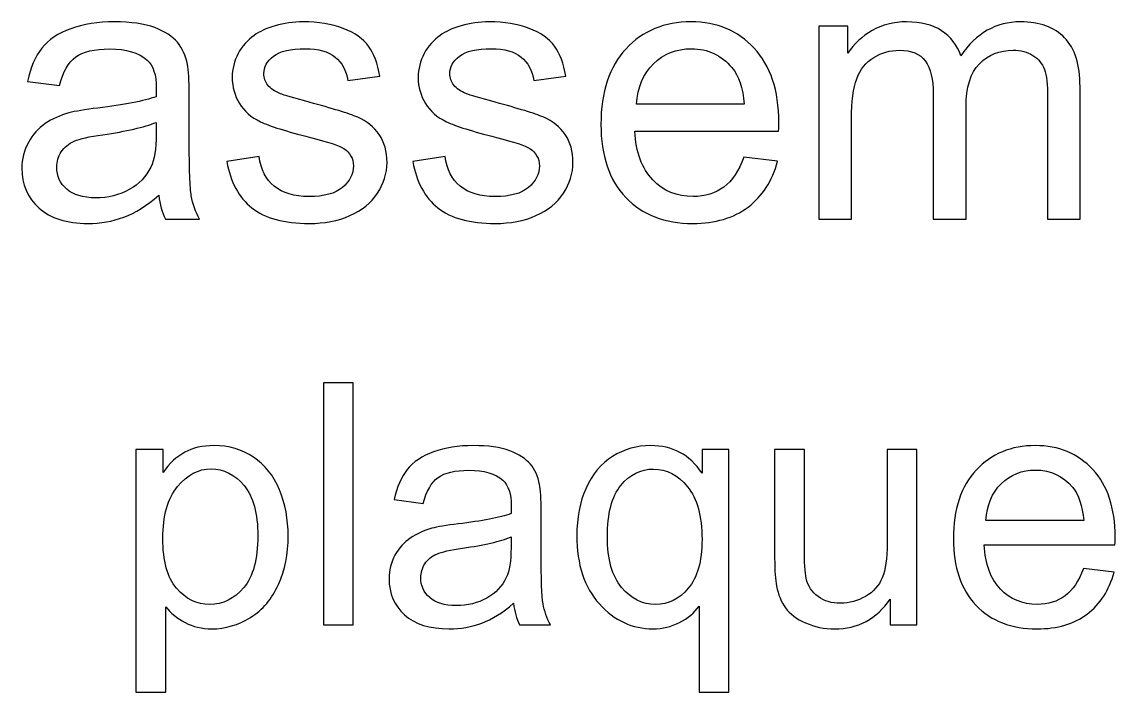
# Model space of a CAD drawing. Header units: centimetres. Extents: x -233 to -82, y 123 to 153.
# Drawn here: x -169.653 to -168.512, y 140.938 to 141.637 of the extents above; entities that cross this region are included whole.
import ezdxf

# ---------------------------------------------------------------- set-up
doc = ezdxf.new("R2010")
doc.units = ezdxf.units.CM
doc.header["$MEASUREMENT"] = 0
doc.layers.add('layer 1', color=7, linetype='Continuous')

msp = doc.modelspace()

# ---------------------------------------------------------------- linework, layer by layer
at = {"layer": 'layer 1'}
for points, knots in [([(-169.50997, 141.45616), (-169.52262, 141.44538), (-169.53472, 141.43779), (-169.54638, 141.43339), (-169.54638, 141.43339), (-169.55815, 141.42899), (-169.57069, 141.42679), (-169.584, 141.42679), (-169.584, 141.42679), (-169.60611, 141.42679), (-169.62316, 141.43218), (-169.63504, 141.44296), (-169.63504, 141.44296), (-169.64692, 141.45374), (-169.65286, 141.46749), (-169.65286, 141.48432), (-169.65286, 141.48432), (-169.65286, 141.49422), (-169.65055, 141.50324), (-169.64604, 141.51138), (-169.64604, 141.51138), (-169.64153, 141.51952), (-169.6357, 141.52601), (-169.62844, 141.53096), (-169.62844, 141.53096), (-169.62118, 141.53591), (-169.61304, 141.53965), (-169.60391, 141.54218), (-169.60391, 141.54218), (-169.5972, 141.54394), (-169.58719, 141.54559), (-169.57366, 141.54724), (-169.57366, 141.54724), (-169.54605, 141.55054), (-169.52581, 141.5545), (-169.51283, 141.55901), (-169.51283, 141.55901), (-169.51272, 141.56374), (-169.51261, 141.56671), (-169.51261, 141.56792), (-169.51261, 141.56792), (-169.51261, 141.58178), (-169.5158, 141.59157), (-169.52229, 141.59729), (-169.52229, 141.59729), (-169.53098, 141.60499), (-169.54396, 141.60884), (-169.56112, 141.60884), (-169.56112, 141.60884), (-169.57718, 141.60884), (-169.58906, 141.60609), (-169.59665, 141.60048), (-169.59665, 141.60048), (-169.60424, 141.59487), (-169.60996, 141.58486), (-169.61359, 141.57056), (-169.61359, 141.57056), (-169.61359, 141.57056), (-169.64692, 141.57507), (-169.64692, 141.57507), (-169.64692, 141.57507), (-169.64395, 141.58937), (-169.63889, 141.60092), (-169.63196, 141.60972), (-169.63196, 141.60972), (-169.62503, 141.61841), (-169.61491, 141.62523), (-169.60182, 141.62996), (-169.60182, 141.62996), (-169.58873, 141.63469), (-169.57344, 141.63711), (-169.55617, 141.63711), (-169.55617, 141.63711), (-169.53901, 141.63711), (-169.52504, 141.63513), (-169.51426, 141.63106), (-169.51426, 141.63106), (-169.50359, 141.62699), (-169.49567, 141.62182), (-169.49061, 141.61577), (-169.49061, 141.61577), (-169.48555, 141.60961), (-169.48203, 141.60191), (-169.48005, 141.59256), (-169.48005, 141.59256), (-169.47884, 141.58673), (-169.47829, 141.57628), (-169.47829, 141.5611), (-169.47829, 141.5611), (-169.47829, 141.5611), (-169.47829, 141.51567), (-169.47829, 141.51567), (-169.47829, 141.51567), (-169.47829, 141.48388), (-169.47752, 141.46386), (-169.47609, 141.4555), (-169.47609, 141.4555), (-169.47466, 141.44703), (-169.4718, 141.439), (-169.46751, 141.4313), (-169.46751, 141.4313), (-169.46751, 141.4313), (-169.50315, 141.4313), (-169.50315, 141.4313), (-169.50315, 141.4313), (-169.50667, 141.43834), (-169.50898, 141.44659), (-169.50997, 141.45616)], [0, 0, 0, 0, 0.0357143, 0.0357143, 0.0357143, 0.0357143, 0.0714286, 0.0714286, 0.0714286, 0.0714286, 0.1071429, 0.1071429, 0.1071429, 0.1071429, 0.1428571, 0.1428571, 0.1428571, 0.1428571, 0.1785714, 0.1785714, 0.1785714, 0.1785714, 0.2142857, 0.2142857, 0.2142857, 0.2142857, 0.25, 0.25, 0.25, 0.25, 0.2857143, 0.2857143, 0.2857143, 0.2857143, 0.3214286, 0.3214286, 0.3214286, 0.3214286, 0.3571429, 0.3571429, 0.3571429, 0.3571429, 0.3928571, 0.3928571, 0.3928571, 0.3928571, 0.4285714, 0.4285714, 0.4285714, 0.4285714, 0.4642857, 0.4642857, 0.4642857, 0.4642857, 0.5, 0.5, 0.5, 0.5, 0.5357143, 0.5357143, 0.5357143, 0.5357143, 0.5714286, 0.5714286, 0.5714286, 0.5714286, 0.6071429, 0.6071429, 0.6071429, 0.6071429, 0.6428571, 0.6428571, 0.6428571, 0.6428571, 0.6785714, 0.6785714, 0.6785714, 0.6785714, 0.7142857, 0.7142857, 0.7142857, 0.7142857, 0.75, 0.75, 0.75, 0.75, 0.7857143, 0.7857143, 0.7857143, 0.7857143, 0.8214286, 0.8214286, 0.8214286, 0.8214286, 0.8571429, 0.8571429, 0.8571429, 0.8571429, 0.8928571, 0.8928571, 0.8928571, 0.8928571, 0.9285714, 0.9285714, 0.9285714, 0.9285714, 1, 1, 1, 1]), ([(-169.43902, 141.49136), (-169.43902, 141.49136), (-169.40536, 141.49664), (-169.40536, 141.49664), (-169.40536, 141.49664), (-169.40349, 141.48311), (-169.39821, 141.47277), (-169.38952, 141.46562), (-169.38952, 141.46562), (-169.38083, 141.45847), (-169.36873, 141.45484), (-169.35322, 141.45484), (-169.35322, 141.45484), (-169.3376, 141.45484), (-169.32594, 141.45803), (-169.31835, 141.46441), (-169.31835, 141.46441), (-169.31076, 141.47079), (-169.30702, 141.47827), (-169.30702, 141.48685), (-169.30702, 141.48685), (-169.30702, 141.49455), (-169.31032, 141.5006), (-169.31703, 141.505), (-169.31703, 141.505), (-169.32176, 141.50797), (-169.33331, 141.51182), (-169.3519, 141.51655), (-169.3519, 141.51655), (-169.37687, 141.52282), (-169.39425, 141.52832), (-169.40393, 141.53294), (-169.40393, 141.53294), (-169.41361, 141.53756), (-169.42098, 141.54394), (-169.42593, 141.55208), (-169.42593, 141.55208), (-169.43088, 141.56022), (-169.43341, 141.56924), (-169.43341, 141.57914), (-169.43341, 141.57914), (-169.43341, 141.58805), (-169.43132, 141.59641), (-169.42725, 141.604), (-169.42725, 141.604), (-169.42318, 141.61159), (-169.41757, 141.61797), (-169.41042, 141.62303), (-169.41042, 141.62303), (-169.40514, 141.62699), (-169.39788, 141.63029), (-169.38875, 141.63304), (-169.38875, 141.63304), (-169.37962, 141.63579), (-169.36972, 141.63711), (-169.35927, 141.63711), (-169.35927, 141.63711), (-169.34354, 141.63711), (-169.32968, 141.6348), (-169.31769, 141.63029), (-169.31769, 141.63029), (-169.3057, 141.62578), (-169.2969, 141.61962), (-169.29118, 141.61181), (-169.29118, 141.61181), (-169.28557, 141.604), (-169.28161, 141.59366), (-169.27952, 141.58057), (-169.27952, 141.58057), (-169.27952, 141.58057), (-169.31285, 141.57606), (-169.31285, 141.57606), (-169.31285, 141.57606), (-169.31439, 141.5864), (-169.31879, 141.59454), (-169.32605, 141.60037), (-169.32605, 141.60037), (-169.33331, 141.6062), (-169.34354, 141.60906), (-169.35685, 141.60906), (-169.35685, 141.60906), (-169.37247, 141.60906), (-169.38358, 141.60653), (-169.39029, 141.60136), (-169.39029, 141.60136), (-169.397, 141.59619), (-169.40041, 141.59003), (-169.40041, 141.5831), (-169.40041, 141.5831), (-169.40041, 141.57859), (-169.39898, 141.57463), (-169.39623, 141.57111), (-169.39623, 141.57111), (-169.39348, 141.56748), (-169.38908, 141.5644), (-169.38314, 141.56209), (-169.38314, 141.56209), (-169.37973, 141.56077), (-169.36972, 141.5578), (-169.353, 141.55329), (-169.353, 141.55329), (-169.32891, 141.5468), (-169.31208, 141.54163), (-169.30251, 141.53756), (-169.30251, 141.53756), (-169.29294, 141.53349), (-169.28546, 141.52744), (-169.28007, 141.51963), (-169.28007, 141.51963), (-169.27468, 141.51182), (-169.27193, 141.50203), (-169.27193, 141.49037), (-169.27193, 141.49037), (-169.27193, 141.47904), (-169.27523, 141.46837), (-169.28183, 141.45836), (-169.28183, 141.45836), (-169.28854, 141.44835), (-169.29811, 141.44054), (-169.31054, 141.43504), (-169.31054, 141.43504), (-169.32308, 141.42954), (-169.33727, 141.42679), (-169.353, 141.42679), (-169.353, 141.42679), (-169.37918, 141.42679), (-169.39909, 141.43218), (-169.41284, 141.44307), (-169.41284, 141.44307), (-169.42659, 141.45396), (-169.43528, 141.47002), (-169.43902, 141.49136)], [0, 0, 0, 0, 0.0294118, 0.0294118, 0.0294118, 0.0294118, 0.0588235, 0.0588235, 0.0588235, 0.0588235, 0.0882353, 0.0882353, 0.0882353, 0.0882353, 0.1176471, 0.1176471, 0.1176471, 0.1176471, 0.1470588, 0.1470588, 0.1470588, 0.1470588, 0.1764706, 0.1764706, 0.1764706, 0.1764706, 0.2058824, 0.2058824, 0.2058824, 0.2058824, 0.2352941, 0.2352941, 0.2352941, 0.2352941, 0.2647059, 0.2647059, 0.2647059, 0.2647059, 0.2941176, 0.2941176, 0.2941176, 0.2941176, 0.3235294, 0.3235294, 0.3235294, 0.3235294, 0.3529412, 0.3529412, 0.3529412, 0.3529412, 0.3823529, 0.3823529, 0.3823529, 0.3823529, 0.4117647, 0.4117647, 0.4117647, 0.4117647, 0.4411765, 0.4411765, 0.4411765, 0.4411765, 0.4705882, 0.4705882, 0.4705882, 0.4705882, 0.5, 0.5, 0.5, 0.5, 0.5294118, 0.5294118, 0.5294118, 0.5294118, 0.5588235, 0.5588235, 0.5588235, 0.5588235, 0.5882353, 0.5882353, 0.5882353, 0.5882353, 0.6176471, 0.6176471, 0.6176471, 0.6176471, 0.6470588, 0.6470588, 0.6470588, 0.6470588, 0.6764706, 0.6764706, 0.6764706, 0.6764706, 0.7058824, 0.7058824, 0.7058824, 0.7058824, 0.7352941, 0.7352941, 0.7352941, 0.7352941, 0.7647059, 0.7647059, 0.7647059, 0.7647059, 0.7941176, 0.7941176, 0.7941176, 0.7941176, 0.8235294, 0.8235294, 0.8235294, 0.8235294, 0.8529412, 0.8529412, 0.8529412, 0.8529412, 0.8823529, 0.8823529, 0.8823529, 0.8823529, 0.9117647, 0.9117647, 0.9117647, 0.9117647, 0.9411765, 0.9411765, 0.9411765, 0.9411765, 1, 1, 1, 1]), ([(-169.24498, 141.49136), (-169.24498, 141.49136), (-169.21132, 141.49664), (-169.21132, 141.49664), (-169.21132, 141.49664), (-169.20945, 141.48311), (-169.20417, 141.47277), (-169.19548, 141.46562), (-169.19548, 141.46562), (-169.18679, 141.45847), (-169.17469, 141.45484), (-169.15918, 141.45484), (-169.15918, 141.45484), (-169.14356, 141.45484), (-169.1319, 141.45803), (-169.12431, 141.46441), (-169.12431, 141.46441), (-169.11672, 141.47079), (-169.11298, 141.47827), (-169.11298, 141.48685), (-169.11298, 141.48685), (-169.11298, 141.49455), (-169.11628, 141.5006), (-169.12299, 141.505), (-169.12299, 141.505), (-169.12772, 141.50797), (-169.13927, 141.51182), (-169.15786, 141.51655), (-169.15786, 141.51655), (-169.18283, 141.52282), (-169.20021, 141.52832), (-169.20989, 141.53294), (-169.20989, 141.53294), (-169.21957, 141.53756), (-169.22694, 141.54394), (-169.23189, 141.55208), (-169.23189, 141.55208), (-169.23684, 141.56022), (-169.23937, 141.56924), (-169.23937, 141.57914), (-169.23937, 141.57914), (-169.23937, 141.58805), (-169.23728, 141.59641), (-169.23321, 141.604), (-169.23321, 141.604), (-169.22914, 141.61159), (-169.22353, 141.61797), (-169.21638, 141.62303), (-169.21638, 141.62303), (-169.2111, 141.62699), (-169.20384, 141.63029), (-169.19471, 141.63304), (-169.19471, 141.63304), (-169.18558, 141.63579), (-169.17568, 141.63711), (-169.16523, 141.63711), (-169.16523, 141.63711), (-169.1495, 141.63711), (-169.13564, 141.6348), (-169.12365, 141.63029), (-169.12365, 141.63029), (-169.11166, 141.62578), (-169.10286, 141.61962), (-169.09714, 141.61181), (-169.09714, 141.61181), (-169.09153, 141.604), (-169.08757, 141.59366), (-169.08548, 141.58057), (-169.08548, 141.58057), (-169.08548, 141.58057), (-169.11881, 141.57606), (-169.11881, 141.57606), (-169.11881, 141.57606), (-169.12035, 141.5864), (-169.12475, 141.59454), (-169.13201, 141.60037), (-169.13201, 141.60037), (-169.13927, 141.6062), (-169.1495, 141.60906), (-169.16281, 141.60906), (-169.16281, 141.60906), (-169.17843, 141.60906), (-169.18954, 141.60653), (-169.19625, 141.60136), (-169.19625, 141.60136), (-169.20296, 141.59619), (-169.20637, 141.59003), (-169.20637, 141.5831), (-169.20637, 141.5831), (-169.20637, 141.57859), (-169.20494, 141.57463), (-169.20219, 141.57111), (-169.20219, 141.57111), (-169.19944, 141.56748), (-169.19504, 141.5644), (-169.1891, 141.56209), (-169.1891, 141.56209), (-169.18569, 141.56077), (-169.17568, 141.5578), (-169.15896, 141.55329), (-169.15896, 141.55329), (-169.13487, 141.5468), (-169.11804, 141.54163), (-169.10847, 141.53756), (-169.10847, 141.53756), (-169.0989, 141.53349), (-169.09142, 141.52744), (-169.08603, 141.51963), (-169.08603, 141.51963), (-169.08064, 141.51182), (-169.07789, 141.50203), (-169.07789, 141.49037), (-169.07789, 141.49037), (-169.07789, 141.47904), (-169.08119, 141.46837), (-169.08779, 141.45836), (-169.08779, 141.45836), (-169.0945, 141.44835), (-169.10407, 141.44054), (-169.1165, 141.43504), (-169.1165, 141.43504), (-169.12904, 141.42954), (-169.14323, 141.42679), (-169.15896, 141.42679), (-169.15896, 141.42679), (-169.18514, 141.42679), (-169.20505, 141.43218), (-169.2188, 141.44307), (-169.2188, 141.44307), (-169.23255, 141.45396), (-169.24124, 141.47002), (-169.24498, 141.49136)], [0, 0, 0, 0, 0.0294118, 0.0294118, 0.0294118, 0.0294118, 0.0588235, 0.0588235, 0.0588235, 0.0588235, 0.0882353, 0.0882353, 0.0882353, 0.0882353, 0.1176471, 0.1176471, 0.1176471, 0.1176471, 0.1470588, 0.1470588, 0.1470588, 0.1470588, 0.1764706, 0.1764706, 0.1764706, 0.1764706, 0.2058824, 0.2058824, 0.2058824, 0.2058824, 0.2352941, 0.2352941, 0.2352941, 0.2352941, 0.2647059, 0.2647059, 0.2647059, 0.2647059, 0.2941176, 0.2941176, 0.2941176, 0.2941176, 0.3235294, 0.3235294, 0.3235294, 0.3235294, 0.3529412, 0.3529412, 0.3529412, 0.3529412, 0.3823529, 0.3823529, 0.3823529, 0.3823529, 0.4117647, 0.4117647, 0.4117647, 0.4117647, 0.4411765, 0.4411765, 0.4411765, 0.4411765, 0.4705882, 0.4705882, 0.4705882, 0.4705882, 0.5, 0.5, 0.5, 0.5, 0.5294118, 0.5294118, 0.5294118, 0.5294118, 0.5588235, 0.5588235, 0.5588235, 0.5588235, 0.5882353, 0.5882353, 0.5882353, 0.5882353, 0.6176471, 0.6176471, 0.6176471, 0.6176471, 0.6470588, 0.6470588, 0.6470588, 0.6470588, 0.6764706, 0.6764706, 0.6764706, 0.6764706, 0.7058824, 0.7058824, 0.7058824, 0.7058824, 0.7352941, 0.7352941, 0.7352941, 0.7352941, 0.7647059, 0.7647059, 0.7647059, 0.7647059, 0.7941176, 0.7941176, 0.7941176, 0.7941176, 0.8235294, 0.8235294, 0.8235294, 0.8235294, 0.8529412, 0.8529412, 0.8529412, 0.8529412, 0.8823529, 0.8823529, 0.8823529, 0.8823529, 0.9117647, 0.9117647, 0.9117647, 0.9117647, 0.9411765, 0.9411765, 0.9411765, 0.9411765, 1, 1, 1, 1]), ([(-168.89958, 141.49609), (-168.89958, 141.49609), (-168.86438, 141.49169), (-168.86438, 141.49169), (-168.86438, 141.49169), (-168.86999, 141.47112), (-168.88022, 141.45517), (-168.89529, 141.44384), (-168.89529, 141.44384), (-168.91036, 141.43251), (-168.9295, 141.42679), (-168.95282, 141.42679), (-168.95282, 141.42679), (-168.9823, 141.42679), (-169.00562, 141.43581), (-169.02289, 141.45396), (-169.02289, 141.45396), (-169.04016, 141.47211), (-169.04874, 141.49752), (-169.04874, 141.53019), (-169.04874, 141.53019), (-169.04874, 141.56407), (-169.04005, 141.59036), (-169.02256, 141.60906), (-169.02256, 141.60906), (-169.00507, 141.62776), (-168.98252, 141.63711), (-168.95469, 141.63711), (-168.95469, 141.63711), (-168.92785, 141.63711), (-168.90585, 141.62798), (-168.8888, 141.60961), (-168.8888, 141.60961), (-168.87175, 141.59124), (-168.86317, 141.5655), (-168.86317, 141.53228), (-168.86317, 141.53228), (-168.86317, 141.5303), (-168.86328, 141.52722), (-168.86339, 141.52315), (-168.86339, 141.52315), (-168.86339, 141.52315), (-169.01343, 141.52315), (-169.01343, 141.52315), (-169.01343, 141.52315), (-169.01222, 141.50104), (-169.00595, 141.48421), (-168.99473, 141.47244), (-168.99473, 141.47244), (-168.98351, 141.46067), (-168.96943, 141.45484), (-168.9526, 141.45484), (-168.9526, 141.45484), (-168.94017, 141.45484), (-168.9295, 141.45814), (-168.92059, 141.46474), (-168.92059, 141.46474), (-168.91179, 141.47123), (-168.90475, 141.48168), (-168.89958, 141.49609)], [0, 0, 0, 0, 0.0625, 0.0625, 0.0625, 0.0625, 0.125, 0.125, 0.125, 0.125, 0.1875, 0.1875, 0.1875, 0.1875, 0.25, 0.25, 0.25, 0.25, 0.3125, 0.3125, 0.3125, 0.3125, 0.375, 0.375, 0.375, 0.375, 0.4375, 0.4375, 0.4375, 0.4375, 0.5, 0.5, 0.5, 0.5, 0.5625, 0.5625, 0.5625, 0.5625, 0.625, 0.625, 0.625, 0.625, 0.6875, 0.6875, 0.6875, 0.6875, 0.75, 0.75, 0.75, 0.75, 0.8125, 0.8125, 0.8125, 0.8125, 0.875, 0.875, 0.875, 0.875, 1, 1, 1, 1]), ([(-168.82148, 141.4313), (-168.82148, 141.4313), (-168.82148, 141.63249), (-168.82148, 141.63249), (-168.82148, 141.63249), (-168.82148, 141.63249), (-168.79101, 141.63249), (-168.79101, 141.63249), (-168.79101, 141.63249), (-168.79101, 141.63249), (-168.79101, 141.60433), (-168.79101, 141.60433), (-168.79101, 141.60433), (-168.78474, 141.61412), (-168.77627, 141.62204), (-168.76582, 141.62809), (-168.76582, 141.62809), (-168.75537, 141.63414), (-168.74338, 141.63711), (-168.72996, 141.63711), (-168.72996, 141.63711), (-168.71511, 141.63711), (-168.7029, 141.63403), (-168.69333, 141.62787), (-168.69333, 141.62787), (-168.68376, 141.6216), (-168.67705, 141.61291), (-168.6732, 141.6018), (-168.6732, 141.6018), (-168.65725, 141.62534), (-168.63657, 141.63711), (-168.61105, 141.63711), (-168.61105, 141.63711), (-168.59114, 141.63711), (-168.57574, 141.63161), (-168.56496, 141.6205), (-168.56496, 141.6205), (-168.55429, 141.60939), (-168.5489, 141.59245), (-168.5489, 141.56946), (-168.5489, 141.56946), (-168.5489, 141.56946), (-168.5489, 141.4313), (-168.5489, 141.4313), (-168.5489, 141.4313), (-168.5489, 141.4313), (-168.58278, 141.4313), (-168.58278, 141.4313), (-168.58278, 141.4313), (-168.58278, 141.4313), (-168.58278, 141.55802), (-168.58278, 141.55802), (-168.58278, 141.55802), (-168.58278, 141.57166), (-168.58388, 141.58145), (-168.58608, 141.5875), (-168.58608, 141.5875), (-168.58828, 141.59355), (-168.59224, 141.59839), (-168.59807, 141.60202), (-168.59807, 141.60202), (-168.6039, 141.60565), (-168.61083, 141.60752), (-168.61864, 141.60752), (-168.61864, 141.60752), (-168.63283, 141.60752), (-168.64449, 141.60279), (-168.65384, 141.59344), (-168.65384, 141.59344), (-168.66319, 141.58398), (-168.66781, 141.56891), (-168.66781, 141.54823), (-168.66781, 141.54823), (-168.66781, 141.54823), (-168.66781, 141.4313), (-168.66781, 141.4313), (-168.66781, 141.4313), (-168.66781, 141.4313), (-168.70202, 141.4313), (-168.70202, 141.4313), (-168.70202, 141.4313), (-168.70202, 141.4313), (-168.70202, 141.56209), (-168.70202, 141.56209), (-168.70202, 141.56209), (-168.70202, 141.57716), (-168.70477, 141.5886), (-168.71027, 141.59619), (-168.71027, 141.59619), (-168.71588, 141.60378), (-168.7249, 141.60752), (-168.73755, 141.60752), (-168.73755, 141.60752), (-168.74712, 141.60752), (-168.75603, 141.60499), (-168.76417, 141.59993), (-168.76417, 141.59993), (-168.77231, 141.59487), (-168.77825, 141.5875), (-168.78188, 141.57782), (-168.78188, 141.57782), (-168.78551, 141.56803), (-168.78738, 141.55406), (-168.78738, 141.53569), (-168.78738, 141.53569), (-168.78738, 141.53569), (-168.78738, 141.4313), (-168.78738, 141.4313), (-168.78738, 141.4313), (-168.78738, 141.4313), (-168.82148, 141.4313), (-168.82148, 141.4313)], [0, 0, 0, 0, 0.0344828, 0.0344828, 0.0344828, 0.0344828, 0.0689655, 0.0689655, 0.0689655, 0.0689655, 0.1034483, 0.1034483, 0.1034483, 0.1034483, 0.137931, 0.137931, 0.137931, 0.137931, 0.1724138, 0.1724138, 0.1724138, 0.1724138, 0.2068966, 0.2068966, 0.2068966, 0.2068966, 0.2413793, 0.2413793, 0.2413793, 0.2413793, 0.2758621, 0.2758621, 0.2758621, 0.2758621, 0.3103448, 0.3103448, 0.3103448, 0.3103448, 0.3448276, 0.3448276, 0.3448276, 0.3448276, 0.3793103, 0.3793103, 0.3793103, 0.3793103, 0.4137931, 0.4137931, 0.4137931, 0.4137931, 0.4482759, 0.4482759, 0.4482759, 0.4482759, 0.4827586, 0.4827586, 0.4827586, 0.4827586, 0.5172414, 0.5172414, 0.5172414, 0.5172414, 0.5517241, 0.5517241, 0.5517241, 0.5517241, 0.5862069, 0.5862069, 0.5862069, 0.5862069, 0.6206897, 0.6206897, 0.6206897, 0.6206897, 0.6551724, 0.6551724, 0.6551724, 0.6551724, 0.6896552, 0.6896552, 0.6896552, 0.6896552, 0.7241379, 0.7241379, 0.7241379, 0.7241379, 0.7586207, 0.7586207, 0.7586207, 0.7586207, 0.7931034, 0.7931034, 0.7931034, 0.7931034, 0.8275862, 0.8275862, 0.8275862, 0.8275862, 0.862069, 0.862069, 0.862069, 0.862069, 0.8965517, 0.8965517, 0.8965517, 0.8965517, 0.9310345, 0.9310345, 0.9310345, 0.9310345, 1, 1, 1, 1]), ([(-169.01156, 141.5512), (-169.01156, 141.5512), (-168.89925, 141.5512), (-168.89925, 141.5512), (-168.89925, 141.5512), (-168.90068, 141.56814), (-168.90497, 141.5809), (-168.91212, 141.58937), (-168.91212, 141.58937), (-168.92301, 141.60246), (-168.93709, 141.60906), (-168.95436, 141.60906), (-168.95436, 141.60906), (-168.97009, 141.60906), (-168.98318, 141.60378), (-168.99385, 141.59333), (-168.99385, 141.59333), (-169.00452, 141.58288), (-169.01046, 141.5688), (-169.01156, 141.5512)], [0, 0, 0, 0, 0.1666667, 0.1666667, 0.1666667, 0.1666667, 0.3333333, 0.3333333, 0.3333333, 0.3333333, 0.5, 0.5, 0.5, 0.5, 0.6666667, 0.6666667, 0.6666667, 0.6666667, 1, 1, 1, 1]), ([(-169.51283, 141.53228), (-169.52515, 141.52722), (-169.54374, 141.52293), (-169.56849, 141.51941), (-169.56849, 141.51941), (-169.58246, 141.51732), (-169.59236, 141.51512), (-169.59819, 141.51259), (-169.59819, 141.51259), (-169.60402, 141.51006), (-169.60853, 141.50643), (-169.61172, 141.50159), (-169.61172, 141.50159), (-169.61491, 141.49664), (-169.61645, 141.49125), (-169.61645, 141.48531), (-169.61645, 141.48531), (-169.61645, 141.47618), (-169.61304, 141.4687), (-169.60611, 141.46265), (-169.60611, 141.46265), (-169.59918, 141.4566), (-169.58917, 141.45352), (-169.57586, 141.45352), (-169.57586, 141.45352), (-169.56277, 141.45352), (-169.551, 141.45638), (-169.54077, 141.4621), (-169.54077, 141.4621), (-169.53054, 141.46782), (-169.52306, 141.47563), (-169.51833, 141.48564), (-169.51833, 141.48564), (-169.5147, 141.49334), (-169.51283, 141.50467), (-169.51283, 141.51974), (-169.51283, 141.51974), (-169.51283, 141.51974), (-169.51283, 141.53228), (-169.51283, 141.53228)], [0, 0, 0, 0, 0.0909091, 0.0909091, 0.0909091, 0.0909091, 0.1818182, 0.1818182, 0.1818182, 0.1818182, 0.2727273, 0.2727273, 0.2727273, 0.2727273, 0.3636364, 0.3636364, 0.3636364, 0.3636364, 0.4545455, 0.4545455, 0.4545455, 0.4545455, 0.5454545, 0.5454545, 0.5454545, 0.5454545, 0.6363636, 0.6363636, 0.6363636, 0.6363636, 0.7272727, 0.7272727, 0.7272727, 0.7272727, 0.8181818, 0.8181818, 0.8181818, 0.8181818, 1, 1, 1, 1]), ([(-169.3383, 141.00797), (-169.3383, 141.00797), (-169.3383, 141.26047), (-169.3383, 141.26047), (-169.3383, 141.26047), (-169.3383, 141.26047), (-169.3073, 141.26047), (-169.3073, 141.26047), (-169.3073, 141.26047), (-169.3073, 141.26047), (-169.3073, 141.00797), (-169.3073, 141.00797), (-169.3073, 141.00797), (-169.3073, 141.00797), (-169.3383, 141.00797), (-169.3383, 141.00797)], [0, 0, 0, 0, 0.2, 0.2, 0.2, 0.2, 0.4, 0.4, 0.4, 0.4, 0.6, 0.6, 0.6, 0.6, 1, 1, 1, 1]), ([(-169.5338, 140.93787), (-169.5338, 140.93787), (-169.5338, 141.19087), (-169.5338, 141.19087), (-169.5338, 141.19087), (-169.5338, 141.19087), (-169.5056, 141.19087), (-169.5056, 141.19087), (-169.5056, 141.19087), (-169.5056, 141.19087), (-169.5056, 141.16717), (-169.5056, 141.16717), (-169.5056, 141.16717), (-169.4989, 141.17647), (-169.4914, 141.18337), (-169.483, 141.18807), (-169.483, 141.18807), (-169.4747, 141.19277), (-169.4645, 141.19507), (-169.4525, 141.19507), (-169.4525, 141.19507), (-169.4369, 141.19507), (-169.4231, 141.19107), (-169.4112, 141.18307), (-169.4112, 141.18307), (-169.3993, 141.17497), (-169.3902, 141.16367), (-169.3841, 141.14897), (-169.3841, 141.14897), (-169.378, 141.13427), (-169.375, 141.11827), (-169.375, 141.10077), (-169.375, 141.10077), (-169.375, 141.08207), (-169.3784, 141.06527), (-169.3851, 141.05027), (-169.3851, 141.05027), (-169.3918, 141.03527), (-169.4016, 141.02377), (-169.4144, 141.01587), (-169.4144, 141.01587), (-169.4272, 141.00787), (-169.4407, 141.00387), (-169.4548, 141.00387), (-169.4548, 141.00387), (-169.4651, 141.00387), (-169.4744, 141.00607), (-169.4826, 141.01047), (-169.4826, 141.01047), (-169.4908, 141.01477), (-169.4975, 141.02027), (-169.5028, 141.02687), (-169.5028, 141.02687), (-169.5028, 141.02687), (-169.5028, 140.93787), (-169.5028, 140.93787), (-169.5028, 140.93787), (-169.5028, 140.93787), (-169.5338, 140.93787), (-169.5338, 140.93787)], [0, 0, 0, 0, 0.0625, 0.0625, 0.0625, 0.0625, 0.125, 0.125, 0.125, 0.125, 0.1875, 0.1875, 0.1875, 0.1875, 0.25, 0.25, 0.25, 0.25, 0.3125, 0.3125, 0.3125, 0.3125, 0.375, 0.375, 0.375, 0.375, 0.4375, 0.4375, 0.4375, 0.4375, 0.5, 0.5, 0.5, 0.5, 0.5625, 0.5625, 0.5625, 0.5625, 0.625, 0.625, 0.625, 0.625, 0.6875, 0.6875, 0.6875, 0.6875, 0.75, 0.75, 0.75, 0.75, 0.8125, 0.8125, 0.8125, 0.8125, 0.875, 0.875, 0.875, 0.875, 1, 1, 1, 1]), ([(-169.1399, 141.03057), (-169.1514, 141.02077), (-169.1624, 141.01387), (-169.173, 141.00987), (-169.173, 141.00987), (-169.1837, 141.00587), (-169.1951, 141.00387), (-169.2072, 141.00387), (-169.2072, 141.00387), (-169.2273, 141.00387), (-169.2428, 141.00877), (-169.2536, 141.01857), (-169.2536, 141.01857), (-169.2644, 141.02837), (-169.2698, 141.04087), (-169.2698, 141.05617), (-169.2698, 141.05617), (-169.2698, 141.06517), (-169.2677, 141.07337), (-169.2636, 141.08077), (-169.2636, 141.08077), (-169.2595, 141.08817), (-169.2542, 141.09407), (-169.2476, 141.09857), (-169.2476, 141.09857), (-169.241, 141.10307), (-169.2336, 141.10647), (-169.2253, 141.10877), (-169.2253, 141.10877), (-169.2192, 141.11037), (-169.2101, 141.11187), (-169.1978, 141.11337), (-169.1978, 141.11337), (-169.1727, 141.11637), (-169.1543, 141.11997), (-169.1425, 141.12407), (-169.1425, 141.12407), (-169.1424, 141.12837), (-169.1423, 141.13107), (-169.1423, 141.13217), (-169.1423, 141.13217), (-169.1423, 141.14477), (-169.1452, 141.15367), (-169.1511, 141.15887), (-169.1511, 141.15887), (-169.159, 141.16587), (-169.1708, 141.16937), (-169.1864, 141.16937), (-169.1864, 141.16937), (-169.201, 141.16937), (-169.2118, 141.16687), (-169.2187, 141.16177), (-169.2187, 141.16177), (-169.2256, 141.15667), (-169.2308, 141.14757), (-169.2341, 141.13457), (-169.2341, 141.13457), (-169.2341, 141.13457), (-169.2644, 141.13867), (-169.2644, 141.13867), (-169.2644, 141.13867), (-169.2617, 141.15167), (-169.2571, 141.16217), (-169.2508, 141.17017), (-169.2508, 141.17017), (-169.2445, 141.17807), (-169.2353, 141.18427), (-169.2234, 141.18857), (-169.2234, 141.18857), (-169.2115, 141.19287), (-169.1976, 141.19507), (-169.1819, 141.19507), (-169.1819, 141.19507), (-169.1663, 141.19507), (-169.1536, 141.19327), (-169.1438, 141.18957), (-169.1438, 141.18957), (-169.1341, 141.18587), (-169.1269, 141.18117), (-169.1223, 141.17567), (-169.1223, 141.17567), (-169.1177, 141.17007), (-169.1145, 141.16307), (-169.1127, 141.15457), (-169.1127, 141.15457), (-169.1116, 141.14927), (-169.1111, 141.13977), (-169.1111, 141.12597), (-169.1111, 141.12597), (-169.1111, 141.12597), (-169.1111, 141.08467), (-169.1111, 141.08467), (-169.1111, 141.08467), (-169.1111, 141.05577), (-169.1104, 141.03757), (-169.1091, 141.02997), (-169.1091, 141.02997), (-169.1078, 141.02227), (-169.1052, 141.01497), (-169.1013, 141.00797), (-169.1013, 141.00797), (-169.1013, 141.00797), (-169.1337, 141.00797), (-169.1337, 141.00797), (-169.1337, 141.00797), (-169.1369, 141.01437), (-169.139, 141.02187), (-169.1399, 141.03057)], [0, 0, 0, 0, 0.0357143, 0.0357143, 0.0357143, 0.0357143, 0.0714286, 0.0714286, 0.0714286, 0.0714286, 0.1071429, 0.1071429, 0.1071429, 0.1071429, 0.1428571, 0.1428571, 0.1428571, 0.1428571, 0.1785714, 0.1785714, 0.1785714, 0.1785714, 0.2142857, 0.2142857, 0.2142857, 0.2142857, 0.25, 0.25, 0.25, 0.25, 0.2857143, 0.2857143, 0.2857143, 0.2857143, 0.3214286, 0.3214286, 0.3214286, 0.3214286, 0.3571429, 0.3571429, 0.3571429, 0.3571429, 0.3928571, 0.3928571, 0.3928571, 0.3928571, 0.4285714, 0.4285714, 0.4285714, 0.4285714, 0.4642857, 0.4642857, 0.4642857, 0.4642857, 0.5, 0.5, 0.5, 0.5, 0.5357143, 0.5357143, 0.5357143, 0.5357143, 0.5714286, 0.5714286, 0.5714286, 0.5714286, 0.6071429, 0.6071429, 0.6071429, 0.6071429, 0.6428571, 0.6428571, 0.6428571, 0.6428571, 0.6785714, 0.6785714, 0.6785714, 0.6785714, 0.7142857, 0.7142857, 0.7142857, 0.7142857, 0.75, 0.75, 0.75, 0.75, 0.7857143, 0.7857143, 0.7857143, 0.7857143, 0.8214286, 0.8214286, 0.8214286, 0.8214286, 0.8571429, 0.8571429, 0.8571429, 0.8571429, 0.8928571, 0.8928571, 0.8928571, 0.8928571, 0.9285714, 0.9285714, 0.9285714, 0.9285714, 1, 1, 1, 1]), ([(-168.9464, 140.93787), (-168.9464, 140.93787), (-168.9464, 141.02747), (-168.9464, 141.02747), (-168.9464, 141.02747), (-168.9513, 141.02067), (-168.958, 141.01507), (-168.9667, 141.01057), (-168.9667, 141.01057), (-168.9754, 141.00607), (-168.9846, 141.00387), (-168.9943, 141.00387), (-168.9943, 141.00387), (-169.016, 141.00387), (-169.0347, 141.01257), (-169.0504, 141.02987), (-169.0504, 141.02987), (-169.0661, 141.04717), (-169.0739, 141.07097), (-169.0739, 141.10117), (-169.0739, 141.10117), (-169.0739, 141.11957), (-169.0707, 141.13607), (-169.0643, 141.15067), (-169.0643, 141.15067), (-169.058, 141.16517), (-169.0487, 141.17627), (-169.0366, 141.18377), (-169.0366, 141.18377), (-169.0245, 141.19127), (-169.0112, 141.19507), (-168.9967, 141.19507), (-168.9967, 141.19507), (-168.9741, 141.19507), (-168.9563, 141.18557), (-168.9433, 141.16647), (-168.9433, 141.16647), (-168.9433, 141.16647), (-168.9433, 141.19087), (-168.9433, 141.19087), (-168.9433, 141.19087), (-168.9433, 141.19087), (-168.9154, 141.19087), (-168.9154, 141.19087), (-168.9154, 141.19087), (-168.9154, 141.19087), (-168.9154, 140.93787), (-168.9154, 140.93787), (-168.9154, 140.93787), (-168.9154, 140.93787), (-168.9464, 140.93787), (-168.9464, 140.93787)], [0, 0, 0, 0, 0.0714286, 0.0714286, 0.0714286, 0.0714286, 0.1428571, 0.1428571, 0.1428571, 0.1428571, 0.2142857, 0.2142857, 0.2142857, 0.2142857, 0.2857143, 0.2857143, 0.2857143, 0.2857143, 0.3571429, 0.3571429, 0.3571429, 0.3571429, 0.4285714, 0.4285714, 0.4285714, 0.4285714, 0.5, 0.5, 0.5, 0.5, 0.5714286, 0.5714286, 0.5714286, 0.5714286, 0.6428571, 0.6428571, 0.6428571, 0.6428571, 0.7142857, 0.7142857, 0.7142857, 0.7142857, 0.7857143, 0.7857143, 0.7857143, 0.7857143, 0.8571429, 0.8571429, 0.8571429, 0.8571429, 1, 1, 1, 1]), ([(-168.747, 141.00797), (-168.747, 141.00797), (-168.747, 141.03487), (-168.747, 141.03487), (-168.747, 141.03487), (-168.7612, 141.01417), (-168.7805, 141.00387), (-168.805, 141.00387), (-168.805, 141.00387), (-168.8158, 141.00387), (-168.8259, 141.00597), (-168.8352, 141.01007), (-168.8352, 141.01007), (-168.8446, 141.01417), (-168.8516, 141.01937), (-168.8561, 141.02567), (-168.8561, 141.02567), (-168.8606, 141.03187), (-168.8638, 141.03957), (-168.8656, 141.04867), (-168.8656, 141.04867), (-168.8669, 141.05477), (-168.8675, 141.06437), (-168.8675, 141.07757), (-168.8675, 141.07757), (-168.8675, 141.07757), (-168.8675, 141.19087), (-168.8675, 141.19087), (-168.8675, 141.19087), (-168.8675, 141.19087), (-168.8365, 141.19087), (-168.8365, 141.19087), (-168.8365, 141.19087), (-168.8365, 141.19087), (-168.8365, 141.08947), (-168.8365, 141.08947), (-168.8365, 141.08947), (-168.8365, 141.07327), (-168.8359, 141.06237), (-168.8346, 141.05667), (-168.8346, 141.05667), (-168.8327, 141.04857), (-168.8285, 141.04217), (-168.8222, 141.03757), (-168.8222, 141.03757), (-168.8159, 141.03287), (-168.8081, 141.03057), (-168.7988, 141.03057), (-168.7988, 141.03057), (-168.7895, 141.03057), (-168.7808, 141.03297), (-168.7726, 141.03777), (-168.7726, 141.03777), (-168.7645, 141.04247), (-168.7587, 141.04897), (-168.7553, 141.05717), (-168.7553, 141.05717), (-168.7519, 141.06537), (-168.7502, 141.07727), (-168.7502, 141.09287), (-168.7502, 141.09287), (-168.7502, 141.09287), (-168.7502, 141.19087), (-168.7502, 141.19087), (-168.7502, 141.19087), (-168.7502, 141.19087), (-168.7192, 141.19087), (-168.7192, 141.19087), (-168.7192, 141.19087), (-168.7192, 141.19087), (-168.7192, 141.00797), (-168.7192, 141.00797), (-168.7192, 141.00797), (-168.7192, 141.00797), (-168.747, 141.00797), (-168.747, 141.00797)], [0, 0, 0, 0, 0.05, 0.05, 0.05, 0.05, 0.1, 0.1, 0.1, 0.1, 0.15, 0.15, 0.15, 0.15, 0.2, 0.2, 0.2, 0.2, 0.25, 0.25, 0.25, 0.25, 0.3, 0.3, 0.3, 0.3, 0.35, 0.35, 0.35, 0.35, 0.4, 0.4, 0.4, 0.4, 0.45, 0.45, 0.45, 0.45, 0.5, 0.5, 0.5, 0.5, 0.55, 0.55, 0.55, 0.55, 0.6, 0.6, 0.6, 0.6, 0.65, 0.65, 0.65, 0.65, 0.7, 0.7, 0.7, 0.7, 0.75, 0.75, 0.75, 0.75, 0.8, 0.8, 0.8, 0.8, 0.85, 0.85, 0.85, 0.85, 0.9, 0.9, 0.9, 0.9, 1, 1, 1, 1]), ([(-168.5454, 141.06687), (-168.5454, 141.06687), (-168.5134, 141.06287), (-168.5134, 141.06287), (-168.5134, 141.06287), (-168.5185, 141.04417), (-168.5278, 141.02967), (-168.5415, 141.01937), (-168.5415, 141.01937), (-168.5552, 141.00907), (-168.5726, 141.00387), (-168.5938, 141.00387), (-168.5938, 141.00387), (-168.6206, 141.00387), (-168.6418, 141.01207), (-168.6575, 141.02857), (-168.6575, 141.02857), (-168.6732, 141.04507), (-168.681, 141.06817), (-168.681, 141.09787), (-168.681, 141.09787), (-168.681, 141.12867), (-168.6731, 141.15257), (-168.6572, 141.16957), (-168.6572, 141.16957), (-168.6413, 141.18657), (-168.6208, 141.19507), (-168.5955, 141.19507), (-168.5955, 141.19507), (-168.5711, 141.19507), (-168.5511, 141.18677), (-168.5356, 141.17007), (-168.5356, 141.17007), (-168.5201, 141.15337), (-168.5123, 141.12997), (-168.5123, 141.09977), (-168.5123, 141.09977), (-168.5123, 141.09797), (-168.5124, 141.09517), (-168.5125, 141.09147), (-168.5125, 141.09147), (-168.5125, 141.09147), (-168.6489, 141.09147), (-168.6489, 141.09147), (-168.6489, 141.09147), (-168.6478, 141.07137), (-168.6421, 141.05607), (-168.6319, 141.04537), (-168.6319, 141.04537), (-168.6217, 141.03467), (-168.6089, 141.02937), (-168.5936, 141.02937), (-168.5936, 141.02937), (-168.5823, 141.02937), (-168.5726, 141.03237), (-168.5645, 141.03837), (-168.5645, 141.03837), (-168.5565, 141.04427), (-168.5501, 141.05377), (-168.5454, 141.06687)], [0, 0, 0, 0, 0.0625, 0.0625, 0.0625, 0.0625, 0.125, 0.125, 0.125, 0.125, 0.1875, 0.1875, 0.1875, 0.1875, 0.25, 0.25, 0.25, 0.25, 0.3125, 0.3125, 0.3125, 0.3125, 0.375, 0.375, 0.375, 0.375, 0.4375, 0.4375, 0.4375, 0.4375, 0.5, 0.5, 0.5, 0.5, 0.5625, 0.5625, 0.5625, 0.5625, 0.625, 0.625, 0.625, 0.625, 0.6875, 0.6875, 0.6875, 0.6875, 0.75, 0.75, 0.75, 0.75, 0.8125, 0.8125, 0.8125, 0.8125, 0.875, 0.875, 0.875, 0.875, 1, 1, 1, 1]), ([(-169.5058, 141.09837), (-169.5058, 141.07487), (-169.501, 141.05747), (-169.4915, 141.04627), (-169.4915, 141.04627), (-169.482, 141.03497), (-169.4704, 141.02937), (-169.4568, 141.02937), (-169.4568, 141.02937), (-169.4431, 141.02937), (-169.4313, 141.03517), (-169.4214, 141.04687), (-169.4214, 141.04687), (-169.4116, 141.05847), (-169.4067, 141.07647), (-169.4067, 141.10097), (-169.4067, 141.10097), (-169.4067, 141.12427), (-169.4115, 141.14177), (-169.4211, 141.15337), (-169.4211, 141.15337), (-169.4307, 141.16497), (-169.4422, 141.17077), (-169.4555, 141.17077), (-169.4555, 141.17077), (-169.4687, 141.17077), (-169.4804, 141.16457), (-169.4905, 141.15227), (-169.4905, 141.15227), (-169.5007, 141.13987), (-169.5058, 141.12187), (-169.5058, 141.09837)], [0, 0, 0, 0, 0.1111111, 0.1111111, 0.1111111, 0.1111111, 0.2222222, 0.2222222, 0.2222222, 0.2222222, 0.3333333, 0.3333333, 0.3333333, 0.3333333, 0.4444444, 0.4444444, 0.4444444, 0.4444444, 0.5555556, 0.5555556, 0.5555556, 0.5555556, 0.6666667, 0.6666667, 0.6666667, 0.6666667, 0.7777778, 0.7777778, 0.7777778, 0.7777778, 1, 1, 1, 1]), ([(-169.042, 141.09997), (-169.042, 141.07647), (-169.0371, 141.05877), (-169.0272, 141.04707), (-169.0272, 141.04707), (-169.0173, 141.03527), (-169.0055, 141.02937), (-168.9917, 141.02937), (-168.9917, 141.02937), (-168.9785, 141.02937), (-168.9671, 141.03497), (-168.9576, 141.04617), (-168.9576, 141.04617), (-168.9481, 141.05727), (-168.9433, 141.07427), (-168.9433, 141.09717), (-168.9433, 141.09717), (-168.9433, 141.12147), (-168.9483, 141.13987), (-168.9584, 141.15217), (-168.9584, 141.15217), (-168.9685, 141.16447), (-168.9803, 141.17057), (-168.9938, 141.17057), (-168.9938, 141.17057), (-169.0073, 141.17057), (-169.0187, 141.16487), (-169.028, 141.15347), (-169.028, 141.15347), (-169.0373, 141.14197), (-169.042, 141.12417), (-169.042, 141.09997)], [0, 0, 0, 0, 0.1111111, 0.1111111, 0.1111111, 0.1111111, 0.2222222, 0.2222222, 0.2222222, 0.2222222, 0.3333333, 0.3333333, 0.3333333, 0.3333333, 0.4444444, 0.4444444, 0.4444444, 0.4444444, 0.5555556, 0.5555556, 0.5555556, 0.5555556, 0.6666667, 0.6666667, 0.6666667, 0.6666667, 0.7777778, 0.7777778, 0.7777778, 0.7777778, 1, 1, 1, 1]), ([(-168.6472, 141.11697), (-168.6472, 141.11697), (-168.5451, 141.11697), (-168.5451, 141.11697), (-168.5451, 141.11697), (-168.5464, 141.13237), (-168.5503, 141.14397), (-168.5568, 141.15167), (-168.5568, 141.15167), (-168.5667, 141.16357), (-168.5795, 141.16957), (-168.5952, 141.16957), (-168.5952, 141.16957), (-168.6095, 141.16957), (-168.6214, 141.16477), (-168.6311, 141.15527), (-168.6311, 141.15527), (-168.6408, 141.14577), (-168.6462, 141.13297), (-168.6472, 141.11697)], [0, 0, 0, 0, 0.1666667, 0.1666667, 0.1666667, 0.1666667, 0.3333333, 0.3333333, 0.3333333, 0.3333333, 0.5, 0.5, 0.5, 0.5, 0.6666667, 0.6666667, 0.6666667, 0.6666667, 1, 1, 1, 1]), ([(-169.1425, 141.09977), (-169.1537, 141.09517), (-169.1706, 141.09127), (-169.1931, 141.08807), (-169.1931, 141.08807), (-169.2058, 141.08617), (-169.2148, 141.08417), (-169.2201, 141.08187), (-169.2201, 141.08187), (-169.2254, 141.07957), (-169.2295, 141.07627), (-169.2324, 141.07187), (-169.2324, 141.07187), (-169.2353, 141.06737), (-169.2367, 141.06247), (-169.2367, 141.05707), (-169.2367, 141.05707), (-169.2367, 141.04877), (-169.2336, 141.04197), (-169.2273, 141.03647), (-169.2273, 141.03647), (-169.221, 141.03097), (-169.2119, 141.02817), (-169.1998, 141.02817), (-169.1998, 141.02817), (-169.1879, 141.02817), (-169.1772, 141.03077), (-169.1679, 141.03597), (-169.1679, 141.03597), (-169.1586, 141.04117), (-169.1518, 141.04827), (-169.1475, 141.05737), (-169.1475, 141.05737), (-169.1442, 141.06437), (-169.1425, 141.07467), (-169.1425, 141.08837), (-169.1425, 141.08837), (-169.1425, 141.08837), (-169.1425, 141.09977), (-169.1425, 141.09977)], [0, 0, 0, 0, 0.0909091, 0.0909091, 0.0909091, 0.0909091, 0.1818182, 0.1818182, 0.1818182, 0.1818182, 0.2727273, 0.2727273, 0.2727273, 0.2727273, 0.3636364, 0.3636364, 0.3636364, 0.3636364, 0.4545455, 0.4545455, 0.4545455, 0.4545455, 0.5454545, 0.5454545, 0.5454545, 0.5454545, 0.6363636, 0.6363636, 0.6363636, 0.6363636, 0.7272727, 0.7272727, 0.7272727, 0.7272727, 0.8181818, 0.8181818, 0.8181818, 0.8181818, 1, 1, 1, 1])]:
    msp.add_open_spline(points, degree=3, knots=knots, dxfattribs=at)

doc.saveas('drawing.dxf')
